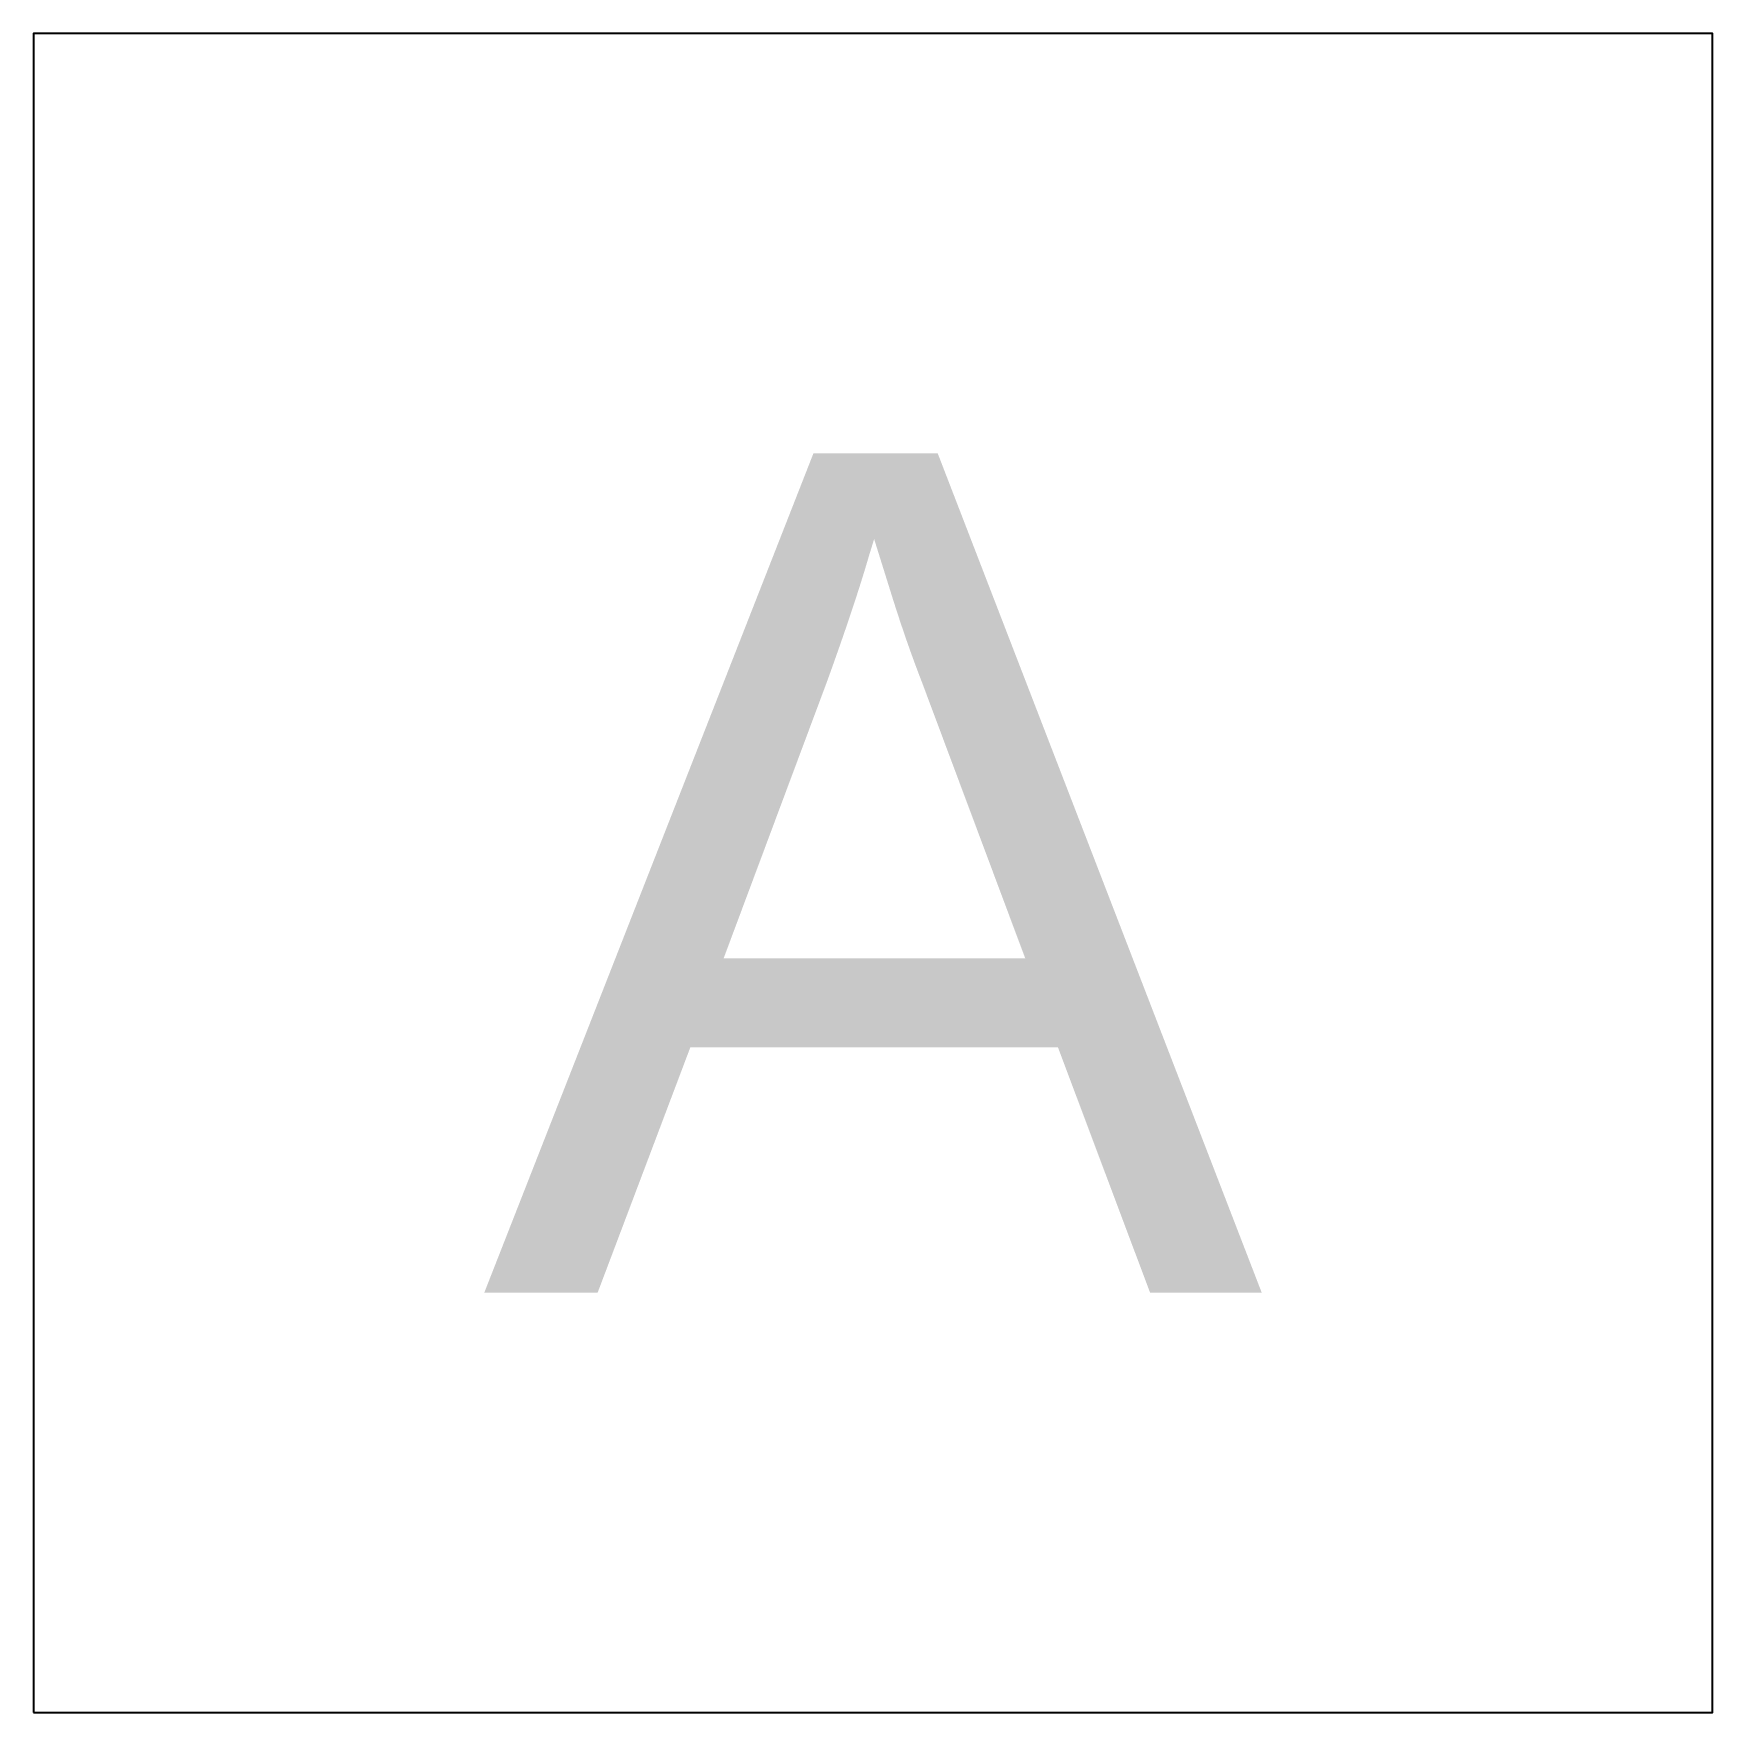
# Model space of a CAD drawing. Header units: millimetres. Extents: x 0 to 10, y 0 to 10.
import ezdxf
from ezdxf.enums import TextEntityAlignment as Align

# ---------------------------------------------------------------- set-up
doc = ezdxf.new("R2010")
doc.units = ezdxf.units.MM
doc.layers.get('0').update_dxf_attribs({"lineweight": 25, "true_color": 0xffffff})
doc.styles.add('textstyle11', font='Arial.ttf')
doc.styles.add('textstyle12', font='')
doc.styles.get('textstyle12').set_extended_font_data('Arial')

# ---------------------------------------------------------------- blocks, each defined once
blk = doc.blocks.new('block 1')
at = {"flags": 128}
blk.add_lwpolyline([(0, 0), (10, 0), (10, 10), (0, 10)], close=True, dxfattribs=at)
at = {"style": 'textstyle12'}
blk.add_attdef('a', text='', height=5, dxfattribs=at).set_placement((5, 5), align=Align.MIDDLE_CENTER)

msp = doc.modelspace()

# ---------------------------------------------------------------- block references
ref = msp.add_blockref('block 1', (0, 0))
ref.add_attrib('a', 'A', dxfattribs={"height": 5, "style": 'textstyle11'}).set_placement((5, 5), align=Align.MIDDLE_CENTER)

doc.saveas('drawing.dxf')
